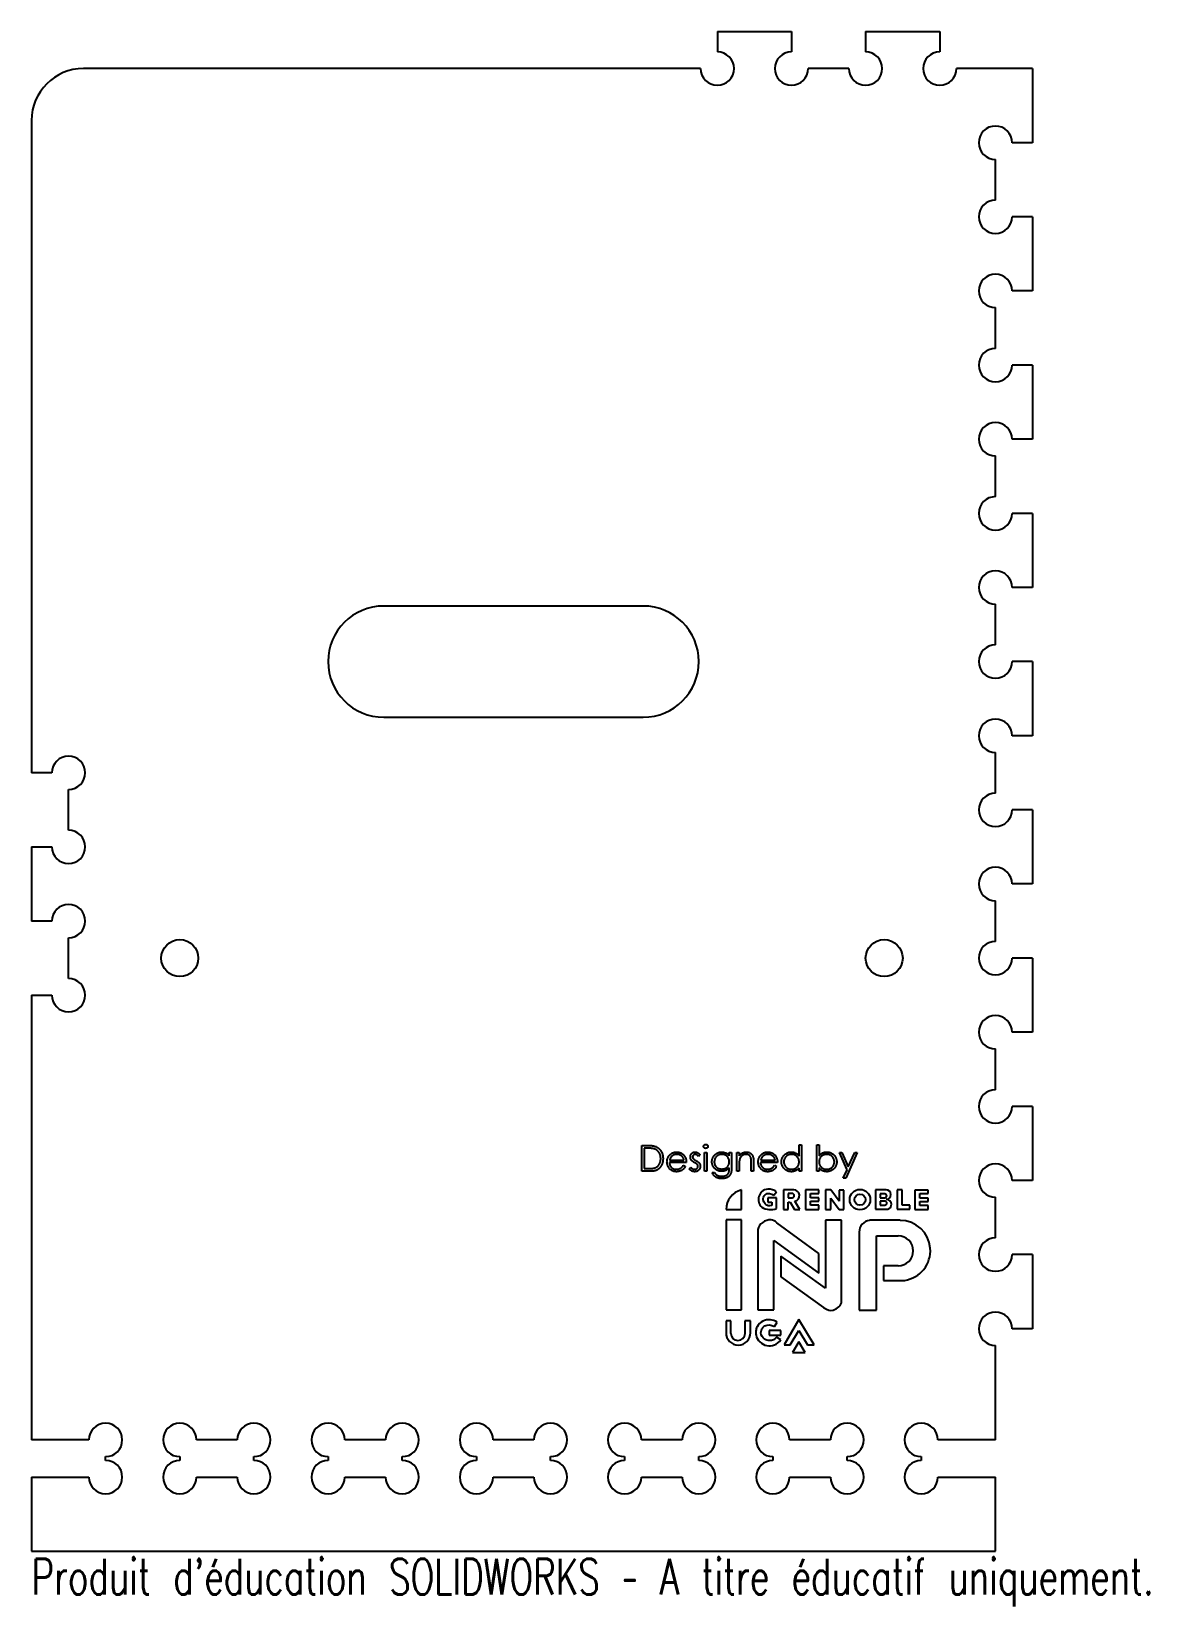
# Model space of a CAD drawing. Header units: millimetres. Extents: x -65 to 86, y -107 to 105.
import ezdxf

# ---------------------------------------------------------------- set-up
doc = ezdxf.new("R2010")
doc.units = ezdxf.units.MM
doc.styles.add('SLDTEXTSTYLE0', font='TXT', dxfattribs={"width": 0.7, "bigfont": 'bigfont'})

msp = doc.modelspace()

# ---------------------------------------------------------------- linework, layer by layer
at = {"color": 7, "linetype": 'Continuous', "lineweight": 25}
for p, q in [((27.5, 105), (27.5, 102.25)), ((27.5, 105), (37.5, 105)), ((37.5, 105), (37.5, 102.25)), ((47.5, 105), (47.5, 102.25)), ((47.5, 105), (57.5, 105)), ((57.5, 105), (57.5, 102.25)), ((25.25, 100), (-58, 100)), ((45.25, 100), (39.75, 100)), ((70, 100), (59.75, 100)), ((70, 100), (70, 90)), ((-65, 93), (-65, 5)), ((70, 90), (67.25, 90)), ((65, 82.25), (65, 87.75)), ((70, 80), (67.25, 80)), ((70, 80), (70, 70)), ((70, 70), (67.25, 70)), ((65, 62.25), (65, 67.75)), ((70, 60), (67.25, 60)), ((70, 60), (70, 50)), ((70, 50), (67.25, 50)), ((65, 42.25), (65, 47.75)), ((70, 40), (67.25, 40)), ((70, 40), (70, 30)), ((70, 30), (67.25, 30)), ((65, 22.25), (65, 27.75)), ((17.5, 27.5), (-17.5, 27.5)), ((70, 20), (67.25, 20)), ((70, 20), (70, 10)), ((-17.5, 12.5), (17.5, 12.5)), ((70, 10), (67.25, 10)), ((65, 2.25), (65, 7.75)), ((-62.25, 5), (-65, 5)), ((-60, -2.75), (-60, 2.75)), ((70, 0), (67.25, 0)), ((70, 0), (70, -10)), ((-65, -5), (-65, -15)), ((-65, -5), (-62.25, -5)), ((70, -10), (67.25, -10)), ((65, -17.75), (65, -12.25)), ((-62.25, -15), (-65, -15)), ((-60, -22.75), (-60, -17.25)), ((70, -20), (67.25, -20)), ((70, -20), (70, -30)), ((-65, -25), (-65, -85)), ((-65, -25), (-62.25, -25)), ((70, -30), (67.25, -30)), ((65, -37.75), (65, -32.25)), ((70, -40), (67.25, -40)), ((70, -40), (70, -50)), ((17.3, -45.26), (18.01, -45.26)), ((17.3, -48.76), (17.3, -45.26)), ((17.86, -45.62), (17.62, -45.62)), ((17.62, -45.62), (17.62, -48.4)), ((25.16, -46.52), (24.94, -46.74)), ((25.79, -46.2), (26.1, -46.2)), ((25.79, -48.76), (25.79, -46.2)), ((26.1, -46.2), (26.1, -48.76)), ((29.11, -46.2), (29.42, -46.2)), ((29.11, -46.65), (29.11, -46.2)), ((29.42, -46.2), (29.42, -48.23)), ((30.14, -46.2), (30.45, -46.2)), ((30.14, -48.76), (30.14, -46.2)), ((30.45, -46.2), (30.45, -46.66)), ((38.53, -46.7), (38.53, -45.17)), ((38.53, -45.17), (38.84, -45.17)), ((38.84, -45.17), (38.84, -48.76)), ((40.91, -45.17), (41.22, -45.17)), ((40.91, -48.76), (40.91, -45.17)), ((41.22, -45.17), (41.22, -46.67)), ((43.96, -46.2), (44.3, -46.2)), ((44.99, -48.54), (43.96, -46.2)), ((44.3, -46.2), (45.16, -48.16)), ((46.38, -46.2), (44.81, -49.7)), ((45.16, -48.16), (46.04, -46.2)), ((46.04, -46.2), (46.38, -46.2)), ((18.39, -48.76), (17.3, -48.76)), ((17.62, -48.4), (18.02, -48.4)), ((23.32, -47.55), (21.03, -47.55)), ((21.06, -47.24), (23, -47.24)), ((22.9, -47.95), (23.18, -48.1)), ((23.72, -48.46), (23.93, -48.22)), ((26.1, -48.76), (25.79, -48.76)), ((29.11, -48.4), (29.11, -48.27)), ((30.45, -48.76), (30.14, -48.76)), ((30.45, -47.84), (30.45, -48.76)), ((32.07, -48.76), (32.07, -47.56)), ((32.38, -48.76), (32.07, -48.76)), ((32.38, -47.46), (32.38, -48.76)), ((35.61, -47.55), (33.32, -47.55)), ((33.36, -47.24), (35.3, -47.24)), ((35.2, -47.95), (35.48, -48.1)), ((38.53, -48.76), (38.53, -48.32)), ((38.84, -48.76), (38.53, -48.76)), ((41.22, -48.76), (40.91, -48.76)), ((41.22, -48.29), (41.22, -48.76)), ((44.47, -49.7), (44.99, -48.54)), ((26.82, -48.94), (27.13, -48.94)), ((44.81, -49.7), (44.47, -49.7)), ((70, -50), (67.25, -50)), ((30.74, -53.9), (30.74, -51.27)), ((35.47, -52.33), (34.32, -52.33)), ((34.32, -52.33), (34.32, -52.91)), ((34.32, -52.91), (34.85, -52.91)), ((34.85, -52.91), (34.85, -53.36)), ((35.11, -51.96), (35.49, -51.54)), ((35.47, -53.77), (35.47, -52.33)), ((37.8, -51.27), (36.44, -51.27)), ((36.44, -51.27), (36.44, -53.9)), ((37.58, -51.74), (37.07, -51.74)), ((37.07, -51.74), (37.07, -52.33)), ((37.07, -52.33), (37.58, -52.33)), ((37.07, -53.9), (37.07, -52.91)), ((37.07, -52.91), (37.33, -52.91)), ((37.33, -52.91), (37.9, -53.9)), ((38.61, -53.9), (37.97, -52.79)), ((41.18, -51.27), (39.39, -51.27)), ((39.39, -51.27), (39.39, -53.9)), ((40.08, -52.33), (40.08, -51.74)), ((40.08, -51.74), (41.18, -51.74)), ((41.18, -52.33), (40.08, -52.33)), ((40.08, -53.32), (40.08, -52.79)), ((40.08, -52.79), (41.18, -52.79)), ((41.18, -51.74), (41.18, -51.27)), ((41.18, -52.79), (41.18, -52.33)), ((42.79, -51.26), (42.11, -51.26)), ((42.11, -51.26), (42.11, -53.9)), ((43.92, -52.77), (42.79, -51.26)), ((42.79, -53.9), (42.79, -52.38)), ((42.79, -52.38), (43.92, -53.89)), ((44.55, -51.29), (43.92, -51.29)), ((43.92, -51.29), (43.92, -52.77)), ((44.55, -53.89), (44.55, -51.29)), ((50.25, -51.24), (48.83, -51.24)), ((48.83, -51.24), (48.83, -53.87)), ((49.46, -51.81), (49.46, -52.33)), ((50.09, -51.81), (49.46, -51.81)), ((49.46, -52.33), (50.09, -52.33)), ((50.09, -52.77), (49.46, -52.77)), ((49.46, -52.77), (49.46, -53.32)), ((52.44, -51.24), (51.75, -51.24)), ((51.75, -51.24), (51.75, -53.87)), ((52.44, -53.33), (52.44, -51.24)), ((55.94, -51.3), (54.14, -51.3)), ((54.14, -51.3), (54.14, -53.93)), ((54.83, -52.36), (54.83, -51.77)), ((54.83, -51.77), (55.94, -51.77)), ((55.94, -52.36), (54.83, -52.36)), ((54.83, -53.35), (54.83, -52.82)), ((54.83, -52.82), (55.94, -52.82)), ((55.94, -51.77), (55.94, -51.3)), ((55.94, -52.82), (55.94, -52.36)), ((65, -57.75), (65, -52.25)), ((28.69, -53.9), (30.74, -53.9)), ((36.44, -53.9), (37.07, -53.9)), ((37.9, -53.9), (38.61, -53.9)), ((39.39, -53.9), (41.18, -53.9)), ((41.18, -53.32), (40.08, -53.32)), ((41.18, -53.9), (41.18, -53.32)), ((42.11, -53.9), (42.79, -53.9)), ((43.92, -53.89), (44.55, -53.89)), ((48.83, -53.87), (50.32, -53.87)), ((49.46, -53.32), (50.09, -53.32)), ((51.75, -53.87), (53.44, -53.87)), ((53.44, -53.33), (52.44, -53.33)), ((53.44, -53.87), (53.44, -53.33)), ((54.14, -53.93), (55.94, -53.93)), ((55.94, -53.35), (54.83, -53.35)), ((55.94, -53.93), (55.94, -53.35)), ((30.74, -55.29), (28.68, -55.29)), ((28.68, -55.29), (28.68, -67.43)), ((30.74, -67.43), (30.74, -55.29)), ((32.97, -56.62), (32.97, -67.46)), ((41.18, -59.83), (35.54, -55.7)), ((44.26, -55.33), (42.11, -55.33)), ((42.11, -55.33), (42.11, -64.53)), ((44.26, -66.3), (44.26, -55.33)), ((46.63, -56.95), (46.63, -67.5)), ((52.16, -55.37), (48.04, -55.37)), ((35.11, -58.07), (41.18, -62.52)), ((35.11, -67.46), (35.11, -58.07)), ((48.96, -67.5), (48.96, -57.48)), ((48.96, -57.48), (51.91, -57.48)), ((36.05, -60.21), (36.05, -63.01)), ((42.11, -64.53), (36.05, -60.21)), ((41.18, -62.52), (41.18, -59.83)), ((51.91, -61.5), (49.92, -61.5)), ((49.92, -61.5), (49.92, -63.47)), ((70, -60), (67.25, -60)), ((70, -60), (70, -70)), ((36.05, -63.01), (41.83, -67.14)), ((49.92, -63.47), (52.77, -63.47)), ((28.68, -67.43), (30.74, -67.43)), ((32.97, -67.46), (35.11, -67.46)), ((46.63, -67.5), (48.96, -67.5)), ((29.32, -68.91), (28.68, -68.91)), ((28.68, -68.91), (28.68, -70.54)), ((29.32, -70.63), (29.32, -68.91)), ((31.97, -68.91), (31.23, -68.91)), ((31.23, -68.91), (31.23, -70.63)), ((31.97, -70.54), (31.97, -68.91)), ((35.2, -69.7), (35.57, -69.11)), ((38.47, -68.73), (36.51, -72.18)), ((40.56, -72.18), (38.47, -68.73)), ((70, -70), (67.25, -70)), ((36.05, -70.22), (34.5, -70.22)), ((34.5, -70.22), (34.5, -70.84)), ((34.5, -70.84), (36.05, -70.84)), ((36.05, -71.51), (35.47, -71.11)), ((36.05, -70.84), (36.05, -70.22)), ((36.51, -72.18), (37.33, -72.18)), ((37.33, -72.18), (38.47, -70.22)), ((38.47, -71.77), (37.65, -73.19)), ((38.47, -70.22), (39.68, -72.18)), ((39.34, -73.19), (38.47, -71.77)), ((39.68, -72.18), (40.56, -72.18)), ((37.65, -73.19), (39.34, -73.19)), ((65, -85), (65, -72.25)), ((-57.25, -85), (-65, -85)), ((-37.25, -85), (-42.75, -85)), ((-17.25, -85), (-22.75, -85)), ((2.75, -85), (-2.75, -85)), ((22.75, -85), (17.25, -85)), ((42.75, -85), (37.25, -85)), ((65, -85), (57.25, -85)), ((-55, -87.75), (-55, -87.25)), ((-45, -87.25), (-45, -87.75)), ((-35, -87.75), (-35, -87.25)), ((-25, -87.25), (-25, -87.75)), ((-15, -87.75), (-15, -87.25)), ((-5, -87.25), (-5, -87.75)), ((5, -87.75), (5, -87.25)), ((15, -87.25), (15, -87.75)), ((25, -87.75), (25, -87.25)), ((35, -87.25), (35, -87.75)), ((45, -87.75), (45, -87.25)), ((55, -87.25), (55, -87.75)), ((-65, -90), (-65, -100)), ((-65, -90), (-57.25, -90)), ((-42.75, -90), (-37.25, -90)), ((-22.75, -90), (-17.25, -90)), ((-2.75, -90), (2.75, -90)), ((17.25, -90), (22.75, -90)), ((37.25, -90), (42.75, -90)), ((57.25, -90), (65, -90)), ((65, -100), (65, -90)), ((-65, -100), (65, -100))]:
    msp.add_line(p, q, dxfattribs=at)
for centre, radius in [((-45, -20), 2.5), ((50, -20), 2.5), ((46.74, -52.58), 1.38), ((46.74, -52.58), 0.741)]:
    msp.add_circle(centre, radius, dxfattribs=at)
for centre, radius, start, end in [((27.5, 100), 2.25, 180, 90), ((37.5, 100), 2.25, 90, 0), ((47.5, 100), 2.25, 180, 90), ((57.5, 100), 2.25, 90, 0), ((-58, 93), 7, 90, 180), ((65, 90), 2.25, 0, 270), ((65, 80), 2.25, 90, 0), ((65, 70), 2.25, 0, 270), ((65, 60), 2.25, 90, 0), ((65, 50), 2.25, 0, 270), ((65, 40), 2.25, 90, 0), ((65, 30), 2.25, 0, 270), ((-17.5, 20), 7.5, 90, 270), ((17.5, 20), 7.5, 270, 90), ((65, 20), 2.25, 90, 0), ((65, 10), 2.25, 0, 270), ((-60, 5), 2.25, 270, 180), ((65, 0), 2.25, 90, 0), ((-60, -5), 2.25, 180, 90), ((65, -10), 2.25, 0, 270), ((-60, -15), 2.25, 270, 180), ((65, -20), 2.25, 90, 0), ((-60, -25), 2.25, 180, 90), ((65, -30), 2.25, 0, 270), ((65, -40), 2.25, 90, 0), ((65, -50), 2.25, 0, 270), ((31.4, -53.9), 2.71, 104.1157, 180), ((37.58, -52.04), 0.294, 270, 90), ((37.8, -52.04), 0.772, 282.9176, 90), ((50.09, -52.07), 0.262, 270, 90), ((50.09, -53.05), 0.274, 270, 90), ((50.25, -51.9), 0.662, 273.0609, 90), ((50.32, -53.22), 0.657, 270, 93.0609), ((48.21, -56.95), 1.58, 96.4631, 180), ((52.16, -59.45), 4.07, 278.618, 90), ((51.91, -59.49), 2.01, 270, 90), ((65, -60), 2.25, 90, 0), ((65, -70), 2.25, 0, 270), ((30.32, -70.54), 1.65, 180, 0), ((30.28, -70.63), 0.955, 180, 0), ((-55, -85), 2.25, 270, 180), ((-45, -85), 2.25, 0, 270), ((-35, -85), 2.25, 270, 180), ((-25, -85), 2.25, 0, 270), ((-15, -85), 2.25, 270, 180), ((-5, -85), 2.25, 0, 270), ((5, -85), 2.25, 270, 180), ((15, -85), 2.25, 0, 270), ((25, -85), 2.25, 270, 180), ((35, -85), 2.25, 0, 270), ((45, -85), 2.25, 270, 180), ((55, -85), 2.25, 0, 270), ((-55, -90), 2.25, 180, 90), ((-45, -90), 2.25, 90, 0), ((-35, -90), 2.25, 180, 90), ((-25, -90), 2.25, 90, 0), ((-15, -90), 2.25, 180, 90), ((-5, -90), 2.25, 90, 0), ((5, -90), 2.25, 180, 90), ((15, -90), 2.25, 90, 0), ((25, -90), 2.25, 180, 90), ((35, -90), 2.25, 90, 0), ((45, -90), 2.25, 180, 90), ((55, -90), 2.25, 90, 0)]:
    msp.add_arc(centre, radius, start, end, dxfattribs=at)
for points, knots in [([(18.94, -45.72), (18.91, -45.71), (18.85, -45.69), (18.75, -45.67), (18.63, -45.66), (18.5, -45.64), (18.36, -45.63), (18.21, -45.63), (18.04, -45.62), (17.93, -45.62), (17.86, -45.62)], [0, 0, 0, 0, 0.084319, 0.179285, 0.286583, 0.405111, 0.535593, 0.67819, 0.832976, 1, 1, 1, 1]), ([(18.01, -45.26), (18.07, -45.26), (18.19, -45.26), (18.36, -45.27), (18.52, -45.28), (18.67, -45.29), (18.8, -45.31), (18.92, -45.33), (19.03, -45.36), (19.09, -45.38), (19.12, -45.39)], [0, 0, 0, 0, 0.164289, 0.317406, 0.458844, 0.589367, 0.707831, 0.81577, 0.91288, 1, 1, 1, 1]), ([(19.86, -47.05), (19.86, -47.01), (19.86, -46.93), (19.85, -46.82), (19.83, -46.7), (19.8, -46.59), (19.77, -46.49), (19.73, -46.39), (19.68, -46.29), (19.62, -46.2), (19.56, -46.12), (19.49, -46.04), (19.41, -45.97), (19.33, -45.9), (19.24, -45.85), (19.15, -45.8), (19.05, -45.75), (18.98, -45.73), (18.94, -45.72)], [0, 0, 0, 0, 0.070151, 0.137813, 0.203226, 0.267174, 0.330024, 0.391794, 0.453084, 0.514334, 0.575, 0.634865, 0.694116, 0.753442, 0.813126, 0.87408, 0.936007, 1, 1, 1, 1]), ([(19.12, -45.39), (19.16, -45.4), (19.24, -45.43), (19.36, -45.49), (19.46, -45.56), (19.57, -45.63), (19.66, -45.71), (19.75, -45.8), (19.83, -45.9), (19.9, -46.01), (19.96, -46.12), (20.02, -46.24), (20.07, -46.36), (20.11, -46.49), (20.14, -46.62), (20.16, -46.76), (20.17, -46.91), (20.18, -47.01), (20.18, -47.06)], [0, 0, 0, 0, 0.061545, 0.121694, 0.181155, 0.239875, 0.298702, 0.357647, 0.417605, 0.478494, 0.540407, 0.602345, 0.665004, 0.728559, 0.793651, 0.860534, 0.929236, 1, 1, 1, 1]), ([(20.71, -47.49), (20.72, -47.45), (20.72, -47.37), (20.73, -47.26), (20.75, -47.14), (20.79, -47.04), (20.83, -46.93), (20.88, -46.83), (20.94, -46.73), (20.99, -46.67), (21.01, -46.64)], [0, 0, 0, 0, 0.128045, 0.253768, 0.377428, 0.500551, 0.623296, 0.746578, 0.872348, 1, 1, 1, 1]), ([(21.01, -46.64), (21.04, -46.6), (21.1, -46.52), (21.21, -46.43), (21.32, -46.34), (21.44, -46.28), (21.58, -46.22), (21.71, -46.18), (21.86, -46.16), (21.96, -46.16), (22.01, -46.16)], [0, 0, 0, 0, 0.128835, 0.253589, 0.374643, 0.49534, 0.616325, 0.739759, 0.866842, 1, 1, 1, 1]), ([(21.37, -46.71), (21.35, -46.73), (21.32, -46.76), (21.27, -46.81), (21.23, -46.87), (21.19, -46.93), (21.15, -47), (21.12, -47.07), (21.09, -47.15), (21.07, -47.21), (21.06, -47.24)], [0, 0, 0, 0, 0.109984, 0.22258, 0.3385, 0.458709, 0.585535, 0.717518, 0.854667, 1, 1, 1, 1]), ([(22.03, -46.47), (21.99, -46.47), (21.93, -46.47), (21.84, -46.49), (21.75, -46.51), (21.67, -46.53), (21.59, -46.57), (21.51, -46.61), (21.44, -46.66), (21.39, -46.69), (21.37, -46.71)], [0, 0, 0, 0, 0.131092, 0.259141, 0.384162, 0.505992, 0.629098, 0.750669, 0.874039, 1, 1, 1, 1]), ([(22.01, -46.16), (22.06, -46.16), (22.16, -46.16), (22.31, -46.19), (22.46, -46.23), (22.59, -46.28), (22.72, -46.35), (22.83, -46.44), (22.94, -46.54), (23.01, -46.62), (23.04, -46.66)], [0, 0, 0, 0, 0.13204, 0.259033, 0.38188, 0.502258, 0.622752, 0.744743, 0.870109, 1, 1, 1, 1]), ([(23, -47.24), (22.99, -47.19), (22.97, -47.11), (22.92, -47), (22.87, -46.9), (22.81, -46.82), (22.74, -46.74), (22.66, -46.68), (22.57, -46.62), (22.47, -46.57), (22.36, -46.52), (22.25, -46.5), (22.14, -46.48), (22.06, -46.47), (22.03, -46.47)], [0, 0, 0, 0, 0.09624, 0.185231, 0.267501, 0.3444, 0.419595, 0.496891, 0.576638, 0.660268, 0.745387, 0.83004, 0.914474, 1, 1, 1, 1]), ([(23.04, -46.66), (23.06, -46.69), (23.11, -46.75), (23.16, -46.85), (23.21, -46.95), (23.25, -47.06), (23.28, -47.18), (23.3, -47.3), (23.31, -47.42), (23.32, -47.51), (23.32, -47.55)], [0, 0, 0, 0, 0.118522, 0.236255, 0.356174, 0.47725, 0.60154, 0.729618, 0.862158, 1, 1, 1, 1]), ([(23.86, -46.83), (23.86, -46.81), (23.86, -46.76), (23.87, -46.69), (23.88, -46.63), (23.9, -46.57), (23.93, -46.51), (23.96, -46.45), (24, -46.4), (24.04, -46.35), (24.09, -46.3), (24.14, -46.27), (24.19, -46.23), (24.25, -46.21), (24.31, -46.18), (24.37, -46.17), (24.43, -46.16), (24.48, -46.16), (24.5, -46.16)], [0, 0, 0, 0, 0.067978, 0.133044, 0.196507, 0.258613, 0.319728, 0.380873, 0.442636, 0.505079, 0.567881, 0.628814, 0.68891, 0.748765, 0.809386, 0.870884, 0.934037, 1, 1, 1, 1]), ([(24.5, -46.47), (24.48, -46.47), (24.44, -46.48), (24.37, -46.5), (24.32, -46.53), (24.27, -46.58), (24.22, -46.63), (24.19, -46.69), (24.17, -46.75), (24.17, -46.79), (24.17, -46.82)], [0, 0, 0, 0, 0.124958, 0.245901, 0.369166, 0.498511, 0.628504, 0.751028, 0.873724, 1, 1, 1, 1]), ([(24.5, -46.16), (24.53, -46.16), (24.58, -46.16), (24.67, -46.18), (24.75, -46.21), (24.83, -46.25), (24.91, -46.3), (25, -46.36), (25.08, -46.44), (25.13, -46.49), (25.16, -46.52)], [0, 0, 0, 0, 0.1057143, 0.2134116, 0.3261267, 0.4444517, 0.5690611, 0.7027122, 0.8463179, 1, 1, 1, 1]), ([(24.94, -46.74), (24.93, -46.72), (24.89, -46.68), (24.83, -46.62), (24.78, -46.58), (24.72, -46.54), (24.67, -46.51), (24.61, -46.49), (24.56, -46.48), (24.52, -46.47), (24.5, -46.47)], [0, 0, 0, 0, 0.158223, 0.305036, 0.441309, 0.565963, 0.683525, 0.793334, 0.898518, 1, 1, 1, 1]), ([(25.65, -45.4), (25.65, -45.38), (25.65, -45.34), (25.67, -45.29), (25.7, -45.25), (25.74, -45.2), (25.78, -45.17), (25.83, -45.14), (25.88, -45.13), (25.92, -45.13), (25.94, -45.13)], [0, 0, 0, 0, 0.12329, 0.242149, 0.363437, 0.489745, 0.618115, 0.744894, 0.868932, 1, 1, 1, 1]), ([(25.94, -45.67), (25.92, -45.66), (25.88, -45.66), (25.83, -45.65), (25.78, -45.62), (25.74, -45.59), (25.7, -45.55), (25.67, -45.5), (25.65, -45.45), (25.65, -45.41), (25.65, -45.4)], [0, 0, 0, 0, 0.131867, 0.256661, 0.384213, 0.513365, 0.640443, 0.761085, 0.879146, 1, 1, 1, 1]), ([(25.94, -45.13), (25.96, -45.13), (26, -45.13), (26.05, -45.14), (26.1, -45.17), (26.15, -45.2), (26.19, -45.25), (26.21, -45.29), (26.23, -45.34), (26.23, -45.38), (26.23, -45.4)], [0, 0, 0, 0, 0.131899, 0.258284, 0.384341, 0.51198, 0.638632, 0.75923, 0.877412, 1, 1, 1, 1]), ([(26.23, -45.4), (26.23, -45.41), (26.23, -45.45), (26.21, -45.5), (26.19, -45.55), (26.15, -45.59), (26.1, -45.62), (26.05, -45.65), (26, -45.66), (25.96, -45.66), (25.94, -45.67)], [0, 0, 0, 0, 0.1201621, 0.2375463, 0.3574971, 0.4849171, 0.6133293, 0.7401504, 0.8673013, 1, 1, 1, 1]), ([(26.77, -47.47), (26.77, -47.45), (26.77, -47.39), (26.78, -47.3), (26.8, -47.22), (26.82, -47.13), (26.84, -47.05), (26.87, -46.97), (26.91, -46.89), (26.95, -46.82), (26.99, -46.74), (27.04, -46.67), (27.1, -46.61), (27.16, -46.54), (27.22, -46.49), (27.29, -46.43), (27.36, -46.38), (27.44, -46.34), (27.51, -46.29), (27.59, -46.26), (27.67, -46.23), (27.76, -46.2), (27.84, -46.18), (27.92, -46.17), (28.01, -46.16), (28.06, -46.16), (28.09, -46.16)], [0, 0, 0, 0, 0.042034, 0.083905, 0.125069, 0.166158, 0.20721, 0.248491, 0.289878, 0.33217, 0.374476, 0.416225, 0.45761, 0.499073, 0.540553, 0.582249, 0.62455, 0.667433, 0.710323, 0.752467, 0.794065, 0.835216, 0.876228, 0.917446, 0.958643, 1, 1, 1, 1]), ([(28.12, -46.47), (28.07, -46.47), (27.98, -46.48), (27.85, -46.5), (27.72, -46.55), (27.6, -46.6), (27.48, -46.68), (27.38, -46.76), (27.29, -46.86), (27.22, -46.97), (27.16, -47.09), (27.12, -47.22), (27.09, -47.35), (27.09, -47.44), (27.09, -47.49)], [0, 0, 0, 0, 0.0855189, 0.1693093, 0.2522179, 0.3367565, 0.4205955, 0.5027411, 0.5848036, 0.6682685, 0.7518231, 0.8336286, 0.9162198, 1, 1, 1, 1]), ([(28.09, -46.16), (28.14, -46.16), (28.23, -46.16), (28.37, -46.18), (28.5, -46.22), (28.63, -46.27), (28.75, -46.33), (28.88, -46.42), (28.99, -46.53), (29.07, -46.61), (29.11, -46.65)], [0, 0, 0, 0, 0.120911, 0.238762, 0.354755, 0.470359, 0.589144, 0.716329, 0.852445, 1, 1, 1, 1]), ([(29.11, -47.47), (29.1, -47.42), (29.1, -47.33), (29.08, -47.2), (29.04, -47.07), (28.98, -46.96), (28.91, -46.85), (28.83, -46.75), (28.73, -46.67), (28.62, -46.6), (28.5, -46.54), (28.38, -46.5), (28.25, -46.48), (28.16, -46.47), (28.12, -46.47)], [0, 0, 0, 0, 0.089243, 0.174349, 0.257613, 0.339527, 0.420997, 0.501579, 0.582542, 0.666133, 0.750049, 0.832743, 0.915647, 1, 1, 1, 1]), ([(30.45, -46.66), (30.49, -46.62), (30.55, -46.54), (30.66, -46.44), (30.77, -46.35), (30.89, -46.28), (31.02, -46.22), (31.15, -46.19), (31.29, -46.16), (31.38, -46.16), (31.43, -46.16)], [0, 0, 0, 0, 0.140976, 0.273569, 0.398988, 0.51993, 0.63811, 0.756589, 0.87686, 1, 1, 1, 1]), ([(31.37, -46.47), (31.35, -46.47), (31.3, -46.47), (31.22, -46.48), (31.15, -46.5), (31.08, -46.52), (31.01, -46.55), (30.94, -46.58), (30.88, -46.62), (30.82, -46.67), (30.76, -46.72), (30.71, -46.77), (30.66, -46.83), (30.62, -46.88), (30.58, -46.95), (30.55, -47.01), (30.52, -47.08), (30.51, -47.13), (30.5, -47.15)], [0, 0, 0, 0, 0.063986, 0.126627, 0.188984, 0.25023, 0.312351, 0.374574, 0.438148, 0.50292, 0.567974, 0.630771, 0.692935, 0.754398, 0.815218, 0.876117, 0.938015, 1, 1, 1, 1]), ([(32.03, -46.98), (32.02, -46.94), (32, -46.86), (31.95, -46.76), (31.88, -46.67), (31.81, -46.6), (31.72, -46.54), (31.61, -46.5), (31.5, -46.48), (31.41, -46.47), (31.37, -46.47)], [0, 0, 0, 0, 0.13552, 0.260833, 0.378476, 0.493178, 0.609281, 0.729981, 0.859261, 1, 1, 1, 1]), ([(31.43, -46.16), (31.47, -46.16), (31.57, -46.16), (31.7, -46.19), (31.83, -46.24), (31.94, -46.3), (32.05, -46.38), (32.14, -46.47), (32.22, -46.58), (32.27, -46.67), (32.3, -46.76), (32.32, -46.83), (32.34, -46.92), (32.36, -47.01), (32.37, -47.11), (32.38, -47.22), (32.38, -47.33), (32.38, -47.41), (32.38, -47.46)], [0, 0, 0, 0, 0.07724, 0.151178, 0.223488, 0.295543, 0.366976, 0.437131, 0.507044, 0.57856, 0.616614, 0.658756, 0.704491, 0.754803, 0.809332, 0.868274, 0.932073, 1, 1, 1, 1]), ([(33.01, -47.49), (33.01, -47.45), (33.01, -47.37), (33.03, -47.26), (33.05, -47.14), (33.08, -47.04), (33.12, -46.93), (33.17, -46.83), (33.23, -46.73), (33.28, -46.67), (33.3, -46.64)], [0, 0, 0, 0, 0.128045, 0.253768, 0.377428, 0.500551, 0.623296, 0.746578, 0.872348, 1, 1, 1, 1]), ([(33.3, -46.64), (33.34, -46.6), (33.4, -46.52), (33.5, -46.43), (33.62, -46.34), (33.74, -46.28), (33.87, -46.22), (34.01, -46.18), (34.15, -46.16), (34.25, -46.16), (34.3, -46.16)], [0, 0, 0, 0, 0.128835, 0.253589, 0.374643, 0.49534, 0.616325, 0.739759, 0.866842, 1, 1, 1, 1]), ([(33.66, -46.71), (33.64, -46.73), (33.61, -46.76), (33.57, -46.81), (33.52, -46.87), (33.48, -46.93), (33.45, -47), (33.41, -47.07), (33.38, -47.15), (33.37, -47.21), (33.36, -47.24)], [0, 0, 0, 0, 0.109984, 0.22258, 0.3385, 0.458709, 0.585535, 0.717518, 0.854667, 1, 1, 1, 1]), ([(34.32, -46.47), (34.29, -46.47), (34.23, -46.47), (34.14, -46.49), (34.05, -46.51), (33.96, -46.53), (33.88, -46.57), (33.8, -46.61), (33.73, -46.66), (33.68, -46.69), (33.66, -46.71)], [0, 0, 0, 0, 0.131092, 0.2591413, 0.3841618, 0.505992, 0.6290981, 0.7506691, 0.8740389, 1, 1, 1, 1]), ([(34.3, -46.16), (34.36, -46.16), (34.46, -46.16), (34.61, -46.19), (34.75, -46.23), (34.89, -46.28), (35.01, -46.35), (35.13, -46.44), (35.24, -46.54), (35.3, -46.62), (35.33, -46.66)], [0, 0, 0, 0, 0.13204, 0.259033, 0.38188, 0.502258, 0.622752, 0.744743, 0.870109, 1, 1, 1, 1]), ([(35.3, -47.24), (35.29, -47.19), (35.26, -47.11), (35.22, -47), (35.17, -46.9), (35.1, -46.82), (35.03, -46.74), (34.95, -46.68), (34.86, -46.62), (34.76, -46.57), (34.66, -46.52), (34.55, -46.5), (34.43, -46.48), (34.36, -46.47), (34.32, -46.47)], [0, 0, 0, 0, 0.09624, 0.185231, 0.267501, 0.3444, 0.419595, 0.496891, 0.576638, 0.660268, 0.745387, 0.83004, 0.914474, 1, 1, 1, 1]), ([(35.33, -46.66), (35.36, -46.69), (35.4, -46.75), (35.46, -46.85), (35.5, -46.95), (35.54, -47.06), (35.57, -47.18), (35.6, -47.3), (35.61, -47.42), (35.61, -47.51), (35.61, -47.55)], [0, 0, 0, 0, 0.118522, 0.236255, 0.356174, 0.47725, 0.60154, 0.729618, 0.862158, 1, 1, 1, 1]), ([(36.15, -47.48), (36.15, -47.43), (36.15, -47.34), (36.17, -47.21), (36.2, -47.09), (36.25, -46.97), (36.3, -46.86), (36.37, -46.75), (36.45, -46.64), (36.54, -46.54), (36.64, -46.45), (36.75, -46.38), (36.86, -46.31), (36.98, -46.25), (37.1, -46.21), (37.23, -46.18), (37.36, -46.16), (37.45, -46.16), (37.49, -46.16)], [0, 0, 0, 0, 0.063775, 0.126079, 0.186904, 0.247574, 0.308003, 0.369132, 0.432033, 0.496791, 0.561611, 0.624914, 0.686726, 0.748079, 0.809582, 0.871631, 0.934886, 1, 1, 1, 1]), ([(37.5, -46.47), (37.45, -46.47), (37.36, -46.48), (37.23, -46.5), (37.1, -46.54), (36.98, -46.6), (36.87, -46.67), (36.77, -46.76), (36.68, -46.86), (36.6, -46.97), (36.54, -47.09), (36.5, -47.22), (36.47, -47.35), (36.47, -47.44), (36.46, -47.48)], [0, 0, 0, 0, 0.085921, 0.169593, 0.252476, 0.336244, 0.419505, 0.502036, 0.584775, 0.669846, 0.754185, 0.836658, 0.91801, 1, 1, 1, 1]), ([(37.49, -46.16), (37.55, -46.16), (37.65, -46.16), (37.8, -46.19), (37.94, -46.23), (38.08, -46.29), (38.2, -46.37), (38.32, -46.46), (38.43, -46.57), (38.5, -46.66), (38.53, -46.7)], [0, 0, 0, 0, 0.128884, 0.252985, 0.37421, 0.494102, 0.614753, 0.738511, 0.866243, 1, 1, 1, 1]), ([(38.53, -47.49), (38.53, -47.45), (38.53, -47.38), (38.51, -47.28), (38.49, -47.18), (38.46, -47.09), (38.41, -47), (38.36, -46.92), (38.3, -46.84), (38.23, -46.76), (38.16, -46.7), (38.08, -46.63), (37.99, -46.59), (37.9, -46.54), (37.81, -46.51), (37.71, -46.49), (37.6, -46.47), (37.53, -46.47), (37.5, -46.47)], [0, 0, 0, 0, 0.065634, 0.129188, 0.191219, 0.251913, 0.312507, 0.373494, 0.435152, 0.498741, 0.562095, 0.624187, 0.685476, 0.746097, 0.807612, 0.869967, 0.933951, 1, 1, 1, 1]), ([(41.22, -46.67), (41.26, -46.63), (41.33, -46.55), (41.44, -46.44), (41.56, -46.36), (41.69, -46.28), (41.83, -46.23), (41.97, -46.19), (42.11, -46.16), (42.21, -46.16), (42.26, -46.16)], [0, 0, 0, 0, 0.134636, 0.262681, 0.38719, 0.50839, 0.628966, 0.749723, 0.873248, 1, 1, 1, 1]), ([(42.26, -46.47), (42.21, -46.47), (42.12, -46.48), (41.99, -46.5), (41.86, -46.55), (41.73, -46.6), (41.62, -46.68), (41.51, -46.76), (41.42, -46.86), (41.35, -46.97), (41.29, -47.08), (41.25, -47.21), (41.23, -47.34), (41.22, -47.43), (41.22, -47.48)], [0, 0, 0, 0, 0.084735, 0.1681818, 0.2524185, 0.3386178, 0.4240141, 0.506402, 0.5875452, 0.6688007, 0.7500995, 0.8310223, 0.9139596, 1, 1, 1, 1]), ([(42.26, -46.16), (42.31, -46.16), (42.4, -46.16), (42.53, -46.18), (42.66, -46.21), (42.78, -46.25), (42.89, -46.31), (43, -46.38), (43.11, -46.45), (43.21, -46.55), (43.3, -46.64), (43.38, -46.75), (43.45, -46.86), (43.5, -46.97), (43.55, -47.1), (43.58, -47.22), (43.6, -47.35), (43.6, -47.44), (43.6, -47.49)], [0, 0, 0, 0, 0.064649, 0.127821, 0.189419, 0.250372, 0.311137, 0.372825, 0.435463, 0.500128, 0.564773, 0.627344, 0.688919, 0.749829, 0.810578, 0.872176, 0.935017, 1, 1, 1, 1]), ([(43.29, -47.49), (43.28, -47.44), (43.28, -47.36), (43.25, -47.23), (43.21, -47.1), (43.15, -46.98), (43.07, -46.87), (42.98, -46.77), (42.88, -46.68), (42.77, -46.6), (42.65, -46.55), (42.52, -46.5), (42.39, -46.48), (42.3, -46.47), (42.26, -46.47)], [0, 0, 0, 0, 0.0820663, 0.1638049, 0.2466175, 0.331983, 0.4174662, 0.5009071, 0.5841031, 0.6682542, 0.7520561, 0.8345696, 0.9166522, 1, 1, 1, 1]), ([(18.02, -48.4), (18.08, -48.4), (18.19, -48.4), (18.35, -48.4), (18.49, -48.39), (18.63, -48.38), (18.75, -48.37), (18.85, -48.35), (18.94, -48.34), (19, -48.32), (19.02, -48.31)], [0, 0, 0, 0, 0.171901, 0.330628, 0.475549, 0.606746, 0.725024, 0.829742, 0.921323, 1, 1, 1, 1]), ([(20.18, -47.06), (20.18, -47.1), (20.17, -47.18), (20.16, -47.31), (20.15, -47.43), (20.12, -47.55), (20.09, -47.66), (20.05, -47.77), (20.01, -47.88), (19.96, -47.98), (19.9, -48.08), (19.84, -48.17), (19.77, -48.25), (19.7, -48.33), (19.63, -48.4), (19.55, -48.46), (19.47, -48.52), (19.38, -48.57), (19.29, -48.62), (19.18, -48.66), (19.07, -48.69), (18.95, -48.72), (18.82, -48.74), (18.69, -48.75), (18.54, -48.76), (18.44, -48.76), (18.39, -48.76)], [0, 0, 0, 0, 0.046081, 0.090807, 0.134295, 0.177024, 0.218823, 0.260244, 0.30108, 0.341614, 0.381583, 0.42012, 0.458075, 0.494738, 0.531195, 0.566934, 0.602713, 0.638327, 0.674853, 0.713467, 0.754442, 0.797815, 0.843989, 0.893072, 0.944963, 1, 1, 1, 1]), ([(19.02, -48.31), (19.05, -48.3), (19.12, -48.28), (19.21, -48.24), (19.29, -48.19), (19.37, -48.14), (19.45, -48.08), (19.52, -48.01), (19.58, -47.94), (19.64, -47.86), (19.69, -47.77), (19.74, -47.68), (19.78, -47.59), (19.81, -47.49), (19.83, -47.39), (19.85, -47.28), (19.86, -47.17), (19.86, -47.09), (19.86, -47.05)], [0, 0, 0, 0, 0.062415, 0.123338, 0.183125, 0.241783, 0.300579, 0.35968, 0.418882, 0.479531, 0.540851, 0.602303, 0.664463, 0.727806, 0.792895, 0.859672, 0.928464, 1, 1, 1, 1]), ([(22, -48.81), (21.95, -48.81), (21.86, -48.8), (21.72, -48.78), (21.59, -48.75), (21.46, -48.71), (21.35, -48.65), (21.24, -48.58), (21.14, -48.5), (21.05, -48.4), (20.97, -48.3), (20.91, -48.2), (20.85, -48.09), (20.8, -47.97), (20.76, -47.86), (20.73, -47.74), (20.72, -47.61), (20.72, -47.53), (20.71, -47.49)], [0, 0, 0, 0, 0.071579, 0.139629, 0.204797, 0.268135, 0.329814, 0.391301, 0.453434, 0.516552, 0.579631, 0.641119, 0.701294, 0.76081, 0.819932, 0.87892, 0.938983, 1, 1, 1, 1]), ([(21.03, -47.55), (21.03, -47.58), (21.03, -47.65), (21.05, -47.75), (21.07, -47.84), (21.1, -47.93), (21.14, -48.01), (21.19, -48.09), (21.24, -48.16), (21.3, -48.23), (21.37, -48.29), (21.44, -48.34), (21.52, -48.39), (21.6, -48.43), (21.69, -48.46), (21.77, -48.48), (21.87, -48.49), (21.93, -48.49), (21.96, -48.49)], [0, 0, 0, 0, 0.068385, 0.134476, 0.198391, 0.260753, 0.321829, 0.383037, 0.444653, 0.507398, 0.569825, 0.630778, 0.690929, 0.750945, 0.811049, 0.872331, 0.935004, 1, 1, 1, 1]), ([(21.96, -48.49), (21.99, -48.49), (22.06, -48.49), (22.15, -48.48), (22.24, -48.46), (22.33, -48.43), (22.41, -48.4), (22.49, -48.36), (22.57, -48.32), (22.63, -48.27), (22.7, -48.21), (22.77, -48.14), (22.84, -48.05), (22.88, -47.99), (22.9, -47.95)], [0, 0, 0, 0, 0.082592, 0.163879, 0.245659, 0.327726, 0.40861, 0.485749, 0.559169, 0.630268, 0.705306, 0.792065, 0.889796, 1, 1, 1, 1]), ([(23.18, -48.1), (23.16, -48.14), (23.12, -48.22), (23.04, -48.32), (22.96, -48.42), (22.88, -48.5), (22.79, -48.57), (22.7, -48.63), (22.6, -48.69), (22.49, -48.73), (22.38, -48.76), (22.26, -48.79), (22.13, -48.8), (22.05, -48.81), (22, -48.81)], [0, 0, 0, 0, 0.09337, 0.181661, 0.265874, 0.346355, 0.4246, 0.501903, 0.579992, 0.658443, 0.738672, 0.821894, 0.908801, 1, 1, 1, 1]), ([(24.45, -48.81), (24.42, -48.81), (24.35, -48.8), (24.24, -48.78), (24.14, -48.76), (24.04, -48.72), (23.95, -48.67), (23.86, -48.61), (23.79, -48.54), (23.74, -48.49), (23.72, -48.46)], [0, 0, 0, 0, 0.126743, 0.251724, 0.377219, 0.504694, 0.631458, 0.755401, 0.877701, 1, 1, 1, 1]), ([(23.97, -47.22), (23.95, -47.19), (23.92, -47.14), (23.88, -47.04), (23.86, -46.94), (23.86, -46.87), (23.86, -46.83)], [0, 0, 0, 0, 0.246252, 0.492591, 0.74057, 1, 1, 1, 1]), ([(23.93, -48.22), (23.95, -48.24), (23.99, -48.29), (24.05, -48.34), (24.11, -48.39), (24.17, -48.43), (24.24, -48.46), (24.3, -48.48), (24.37, -48.49), (24.41, -48.49), (24.44, -48.49)], [0, 0, 0, 0, 0.147476, 0.285904, 0.417172, 0.540501, 0.659238, 0.775006, 0.887229, 1, 1, 1, 1]), ([(24.41, -47.57), (24.39, -47.56), (24.34, -47.53), (24.27, -47.49), (24.2, -47.44), (24.14, -47.4), (24.09, -47.36), (24.05, -47.31), (24.01, -47.27), (23.98, -47.24), (23.97, -47.22)], [0, 0, 0, 0, 0.157762, 0.30595, 0.443775, 0.572824, 0.692154, 0.802296, 0.905564, 1, 1, 1, 1]), ([(24.17, -46.82), (24.17, -46.84), (24.17, -46.88), (24.19, -46.94), (24.22, -47), (24.24, -47.03), (24.26, -47.05)], [0, 0, 0, 0, 0.24004, 0.479403, 0.731757, 1, 1, 1, 1]), ([(24.26, -47.05), (24.26, -47.06), (24.28, -47.08), (24.31, -47.11), (24.35, -47.14), (24.39, -47.17), (24.44, -47.21), (24.5, -47.24), (24.56, -47.28), (24.6, -47.3), (24.62, -47.31)], [0, 0, 0, 0, 0.0834251, 0.1775598, 0.2839824, 0.4022167, 0.5335685, 0.676121, 0.8316494, 1, 1, 1, 1]), ([(24.8, -47.84), (24.79, -47.83), (24.78, -47.81), (24.74, -47.78), (24.71, -47.75), (24.66, -47.72), (24.61, -47.68), (24.55, -47.65), (24.48, -47.61), (24.44, -47.59), (24.41, -47.57)], [0, 0, 0, 0, 0.076875, 0.167462, 0.27227, 0.389551, 0.520801, 0.666263, 0.825545, 1, 1, 1, 1]), ([(24.44, -48.49), (24.47, -48.49), (24.53, -48.49), (24.61, -48.46), (24.69, -48.43), (24.76, -48.37), (24.82, -48.31), (24.86, -48.24), (24.88, -48.16), (24.89, -48.11), (24.89, -48.08)], [0, 0, 0, 0, 0.134042, 0.261896, 0.387836, 0.517686, 0.644509, 0.764718, 0.880291, 1, 1, 1, 1]), ([(25.2, -48.07), (25.2, -48.09), (25.2, -48.14), (25.19, -48.22), (25.17, -48.29), (25.15, -48.35), (25.12, -48.42), (25.08, -48.48), (25.04, -48.54), (24.99, -48.59), (24.93, -48.64), (24.87, -48.69), (24.81, -48.72), (24.75, -48.75), (24.68, -48.78), (24.61, -48.79), (24.53, -48.8), (24.48, -48.81), (24.45, -48.81)], [0, 0, 0, 0, 0.064548, 0.127199, 0.188597, 0.24864, 0.309525, 0.370037, 0.431889, 0.495704, 0.559519, 0.621372, 0.682397, 0.743568, 0.805498, 0.86864, 0.933066, 1, 1, 1, 1]), ([(24.62, -47.31), (24.65, -47.33), (24.7, -47.36), (24.78, -47.4), (24.84, -47.45), (24.91, -47.49), (24.96, -47.54), (25.01, -47.58), (25.05, -47.63), (25.07, -47.66), (25.08, -47.67)], [0, 0, 0, 0, 0.158989, 0.307115, 0.446213, 0.574876, 0.694152, 0.804581, 0.906593, 1, 1, 1, 1]), ([(24.89, -48.08), (24.89, -48.06), (24.88, -48.01), (24.87, -47.95), (24.84, -47.89), (24.82, -47.85), (24.8, -47.84)], [0, 0, 0, 0, 0.253475, 0.500453, 0.745578, 1, 1, 1, 1]), ([(25.08, -47.67), (25.1, -47.7), (25.14, -47.76), (25.18, -47.86), (25.2, -47.96), (25.2, -48.03), (25.2, -48.07)], [0, 0, 0, 0, 0.248839, 0.495235, 0.743336, 1, 1, 1, 1]), ([(28.08, -48.76), (28.05, -48.76), (28, -48.76), (27.91, -48.75), (27.82, -48.74), (27.74, -48.72), (27.66, -48.69), (27.58, -48.66), (27.5, -48.63), (27.42, -48.59), (27.35, -48.54), (27.28, -48.49), (27.21, -48.44), (27.15, -48.38), (27.09, -48.32), (27.03, -48.26), (26.99, -48.19), (26.94, -48.12), (26.9, -48.05), (26.87, -47.97), (26.84, -47.89), (26.81, -47.81), (26.8, -47.73), (26.78, -47.65), (26.77, -47.56), (26.77, -47.5), (26.77, -47.47)], [0, 0, 0, 0, 0.042865, 0.085222, 0.127202, 0.169025, 0.210882, 0.252963, 0.295628, 0.338553, 0.381463, 0.423582, 0.465066, 0.506312, 0.54704, 0.587676, 0.628675, 0.669946, 0.711036, 0.751996, 0.792673, 0.833446, 0.874191, 0.915494, 0.957478, 1, 1, 1, 1]), ([(27.09, -47.49), (27.09, -47.52), (27.09, -47.59), (27.1, -47.69), (27.12, -47.78), (27.16, -47.87), (27.2, -47.95), (27.24, -48.03), (27.3, -48.11), (27.37, -48.18), (27.44, -48.24), (27.52, -48.3), (27.6, -48.34), (27.69, -48.38), (27.79, -48.41), (27.89, -48.43), (27.99, -48.44), (28.06, -48.45), (28.1, -48.45)], [0, 0, 0, 0, 0.064983, 0.127803, 0.189056, 0.248395, 0.307691, 0.366977, 0.42734, 0.488795, 0.550674, 0.612045, 0.673369, 0.73493, 0.79781, 0.862892, 0.930095, 1, 1, 1, 1]), ([(29.11, -48.27), (29.07, -48.31), (29.01, -48.38), (28.9, -48.48), (28.78, -48.57), (28.65, -48.64), (28.52, -48.69), (28.38, -48.73), (28.23, -48.76), (28.13, -48.76), (28.08, -48.76)], [0, 0, 0, 0, 0.126561, 0.250895, 0.374719, 0.499826, 0.624964, 0.749039, 0.87318, 1, 1, 1, 1]), ([(28.09, -49.43), (28.15, -49.43), (28.25, -49.43), (28.41, -49.41), (28.54, -49.37), (28.67, -49.32), (28.78, -49.25), (28.87, -49.18), (28.95, -49.1), (29, -49.03), (29.03, -48.96), (29.05, -48.9), (29.07, -48.84), (29.08, -48.76), (29.09, -48.68), (29.1, -48.6), (29.11, -48.5), (29.11, -48.44), (29.11, -48.4)], [0, 0, 0, 0, 0.098171, 0.189264, 0.274463, 0.355023, 0.43092, 0.501086, 0.566608, 0.629721, 0.662711, 0.698766, 0.738611, 0.782581, 0.830409, 0.882578, 0.939229, 1, 1, 1, 1]), ([(28.1, -48.45), (28.14, -48.45), (28.21, -48.44), (28.31, -48.43), (28.41, -48.41), (28.51, -48.38), (28.6, -48.34), (28.68, -48.3), (28.76, -48.24), (28.83, -48.18), (28.9, -48.11), (28.95, -48.03), (29, -47.95), (29.04, -47.87), (29.07, -47.77), (29.09, -47.68), (29.1, -47.57), (29.11, -47.5), (29.11, -47.47)], [0, 0, 0, 0, 0.0701215, 0.1371218, 0.2014871, 0.2637651, 0.3245601, 0.3847389, 0.4449046, 0.5052319, 0.565494, 0.6250997, 0.6843497, 0.7438828, 0.8046082, 0.8672389, 0.9320943, 1, 1, 1, 1]), ([(29.42, -48.23), (29.42, -48.28), (29.42, -48.36), (29.42, -48.48), (29.41, -48.59), (29.4, -48.69), (29.38, -48.79), (29.37, -48.87), (29.35, -48.95), (29.33, -49), (29.33, -49.02)], [0, 0, 0, 0, 0.1634453, 0.3154887, 0.4562908, 0.5858641, 0.7054287, 0.8133707, 0.9117182, 1, 1, 1, 1]), ([(30.5, -47.15), (30.5, -47.17), (30.49, -47.2), (30.48, -47.27), (30.47, -47.34), (30.46, -47.42), (30.46, -47.51), (30.45, -47.61), (30.45, -47.72), (30.45, -47.8), (30.45, -47.84)], [0, 0, 0, 0, 0.076995, 0.167615, 0.271052, 0.38946, 0.520843, 0.666399, 0.826094, 1, 1, 1, 1]), ([(32.07, -47.56), (32.07, -47.52), (32.07, -47.46), (32.07, -47.36), (32.06, -47.27), (32.06, -47.2), (32.05, -47.13), (32.05, -47.07), (32.04, -47.02), (32.03, -46.99), (32.03, -46.98)], [0, 0, 0, 0, 0.17885, 0.34211, 0.489826, 0.623254, 0.74008, 0.841483, 0.928908, 1, 1, 1, 1]), ([(34.3, -48.81), (34.25, -48.81), (34.15, -48.8), (34.01, -48.78), (33.88, -48.75), (33.76, -48.71), (33.64, -48.65), (33.54, -48.58), (33.44, -48.5), (33.35, -48.4), (33.27, -48.3), (33.2, -48.2), (33.14, -48.09), (33.09, -47.97), (33.06, -47.86), (33.03, -47.74), (33.01, -47.61), (33.01, -47.53), (33.01, -47.49)], [0, 0, 0, 0, 0.071579, 0.139629, 0.204797, 0.268135, 0.329814, 0.391301, 0.453434, 0.516552, 0.579631, 0.641119, 0.701294, 0.76081, 0.819932, 0.87892, 0.938983, 1, 1, 1, 1]), ([(33.32, -47.55), (33.33, -47.58), (33.33, -47.65), (33.34, -47.75), (33.36, -47.84), (33.4, -47.93), (33.43, -48.01), (33.48, -48.09), (33.54, -48.16), (33.6, -48.23), (33.67, -48.29), (33.74, -48.34), (33.82, -48.39), (33.9, -48.43), (33.98, -48.46), (34.07, -48.48), (34.16, -48.49), (34.23, -48.49), (34.26, -48.49)], [0, 0, 0, 0, 0.068385, 0.134476, 0.198391, 0.260753, 0.321829, 0.383037, 0.444653, 0.507398, 0.569825, 0.630778, 0.690929, 0.750945, 0.811049, 0.872331, 0.935004, 1, 1, 1, 1]), ([(34.26, -48.49), (34.29, -48.49), (34.35, -48.49), (34.44, -48.48), (34.53, -48.46), (34.62, -48.43), (34.71, -48.4), (34.79, -48.36), (34.86, -48.32), (34.93, -48.27), (35, -48.21), (35.06, -48.14), (35.13, -48.05), (35.18, -47.99), (35.2, -47.95)], [0, 0, 0, 0, 0.082592, 0.163879, 0.245659, 0.327726, 0.40861, 0.485749, 0.559169, 0.630268, 0.705306, 0.792065, 0.889796, 1, 1, 1, 1]), ([(35.48, -48.1), (35.46, -48.14), (35.41, -48.22), (35.34, -48.32), (35.26, -48.42), (35.17, -48.5), (35.09, -48.57), (34.99, -48.63), (34.89, -48.69), (34.78, -48.73), (34.67, -48.76), (34.55, -48.79), (34.43, -48.8), (34.34, -48.81), (34.3, -48.81)], [0, 0, 0, 0, 0.09337, 0.181661, 0.265874, 0.346355, 0.4246, 0.501903, 0.579992, 0.658443, 0.738672, 0.821894, 0.908801, 1, 1, 1, 1]), ([(37.48, -48.81), (37.44, -48.81), (37.35, -48.8), (37.22, -48.78), (37.09, -48.75), (36.97, -48.71), (36.86, -48.66), (36.74, -48.59), (36.64, -48.51), (36.54, -48.42), (36.45, -48.32), (36.37, -48.22), (36.3, -48.11), (36.25, -47.99), (36.2, -47.87), (36.17, -47.74), (36.15, -47.61), (36.15, -47.52), (36.15, -47.48)], [0, 0, 0, 0, 0.06462, 0.127433, 0.189004, 0.24993, 0.310668, 0.372329, 0.434939, 0.499576, 0.564191, 0.626735, 0.688109, 0.749294, 0.810331, 0.871901, 0.935046, 1, 1, 1, 1]), ([(36.46, -47.48), (36.47, -47.52), (36.47, -47.61), (36.5, -47.74), (36.54, -47.86), (36.6, -47.99), (36.68, -48.1), (36.77, -48.2), (36.87, -48.29), (36.98, -48.36), (37.1, -48.42), (37.23, -48.46), (37.36, -48.49), (37.45, -48.49), (37.5, -48.49)], [0, 0, 0, 0, 0.081589, 0.162859, 0.245484, 0.330807, 0.416493, 0.499893, 0.583048, 0.667158, 0.751312, 0.833785, 0.916256, 1, 1, 1, 1]), ([(38.53, -48.32), (38.49, -48.36), (38.42, -48.44), (38.31, -48.54), (38.19, -48.62), (38.06, -48.69), (37.92, -48.74), (37.78, -48.78), (37.64, -48.8), (37.54, -48.81), (37.48, -48.81)], [0, 0, 0, 0, 0.134298, 0.262085, 0.38627, 0.507165, 0.6273, 0.748145, 0.87237, 1, 1, 1, 1]), ([(37.5, -48.49), (37.54, -48.49), (37.63, -48.49), (37.76, -48.46), (37.89, -48.42), (38.02, -48.36), (38.13, -48.29), (38.24, -48.21), (38.32, -48.11), (38.4, -48), (38.46, -47.88), (38.5, -47.76), (38.52, -47.63), (38.53, -47.53), (38.53, -47.49)], [0, 0, 0, 0, 0.084802, 0.168664, 0.252552, 0.33824, 0.423103, 0.505556, 0.586176, 0.667136, 0.748499, 0.830452, 0.913456, 1, 1, 1, 1]), ([(41.22, -47.48), (41.22, -47.51), (41.22, -47.58), (41.24, -47.68), (41.26, -47.78), (41.29, -47.88), (41.34, -47.96), (41.39, -48.05), (41.45, -48.13), (41.52, -48.2), (41.59, -48.27), (41.67, -48.33), (41.76, -48.38), (41.85, -48.42), (41.94, -48.45), (42.04, -48.48), (42.15, -48.49), (42.22, -48.49), (42.25, -48.49)], [0, 0, 0, 0, 0.065646, 0.129212, 0.191253, 0.251958, 0.312564, 0.373562, 0.43523, 0.498536, 0.561901, 0.624098, 0.685023, 0.746051, 0.807577, 0.869943, 0.933939, 1, 1, 1, 1]), ([(42.25, -48.81), (42.2, -48.8), (42.1, -48.8), (41.95, -48.78), (41.81, -48.74), (41.68, -48.69), (41.55, -48.61), (41.43, -48.52), (41.32, -48.41), (41.25, -48.33), (41.22, -48.29)], [0, 0, 0, 0, 0.129476, 0.25388, 0.374863, 0.494283, 0.614293, 0.73697, 0.865076, 1, 1, 1, 1]), ([(43.6, -47.49), (43.6, -47.53), (43.6, -47.62), (43.58, -47.75), (43.55, -47.87), (43.5, -47.99), (43.45, -48.11), (43.38, -48.22), (43.3, -48.32), (43.21, -48.42), (43.11, -48.51), (43, -48.59), (42.89, -48.66), (42.77, -48.71), (42.65, -48.75), (42.52, -48.78), (42.39, -48.8), (42.3, -48.81), (42.25, -48.81)], [0, 0, 0, 0, 0.064015, 0.126228, 0.187289, 0.247869, 0.308511, 0.369727, 0.432536, 0.497198, 0.561923, 0.625133, 0.686855, 0.748117, 0.80953, 0.871487, 0.934981, 1, 1, 1, 1]), ([(42.25, -48.49), (42.3, -48.49), (42.39, -48.49), (42.52, -48.46), (42.65, -48.42), (42.77, -48.36), (42.88, -48.29), (42.98, -48.2), (43.07, -48.1), (43.15, -47.99), (43.21, -47.87), (43.25, -47.75), (43.28, -47.62), (43.28, -47.53), (43.29, -47.49)], [0, 0, 0, 0, 0.085993, 0.169736, 0.252687, 0.336526, 0.419856, 0.502457, 0.585265, 0.6698, 0.754407, 0.83695, 0.917941, 1, 1, 1, 1]), ([(28.12, -49.75), (28.07, -49.75), (27.97, -49.75), (27.82, -49.73), (27.67, -49.7), (27.54, -49.66), (27.42, -49.61), (27.3, -49.55), (27.2, -49.48), (27.11, -49.4), (27.03, -49.31), (26.96, -49.21), (26.88, -49.08), (26.84, -48.99), (26.82, -48.94)], [0, 0, 0, 0, 0.096491, 0.188474, 0.27684, 0.362137, 0.443437, 0.520166, 0.59271, 0.662917, 0.735419, 0.814881, 0.903061, 1, 1, 1, 1]), ([(27.13, -48.94), (27.16, -48.98), (27.21, -49.06), (27.3, -49.16), (27.4, -49.25), (27.51, -49.32), (27.64, -49.37), (27.78, -49.41), (27.93, -49.43), (28.04, -49.43), (28.09, -49.43)], [0, 0, 0, 0, 0.124716, 0.243805, 0.360062, 0.475112, 0.593525, 0.71935, 0.853855, 1, 1, 1, 1]), ([(29.33, -49.02), (29.32, -49.05), (29.29, -49.1), (29.25, -49.18), (29.21, -49.26), (29.15, -49.33), (29.09, -49.39), (29.03, -49.46), (28.96, -49.51), (28.88, -49.56), (28.8, -49.6), (28.72, -49.64), (28.63, -49.68), (28.53, -49.7), (28.44, -49.72), (28.34, -49.74), (28.23, -49.75), (28.16, -49.75), (28.12, -49.75)], [0, 0, 0, 0, 0.061371, 0.120906, 0.179424, 0.237607, 0.295938, 0.354218, 0.413537, 0.474087, 0.535121, 0.596988, 0.66002, 0.724277, 0.790012, 0.857748, 0.927829, 1, 1, 1, 1]), ([(35.49, -51.54), (35.19, -51.27), (34.43, -51.04), (33.22, -51.47), (32.88, -52.73), (33.69, -54.02), (34.89, -53.99), (35.47, -53.77)], [0, 0, 0, 0, 0.192158, 0.330458, 0.560562, 0.682887, 1, 1, 1, 1]), ([(34.85, -53.36), (34.1, -53.58), (33.79, -52.98), (33.65, -52.45), (33.97, -51.52), (34.84, -51.76), (35.11, -51.96)], [0, 0, 0, 0, 0.285312, 0.329245, 0.55691, 1, 1, 1, 1]), ([(35.54, -55.7), (35.3, -55.48), (34.34, -54.98), (33.08, -55.87), (32.97, -56.62)], [0, 0, 0, 0, 0.278288, 1, 1, 1, 1]), ([(41.83, -67.14), (42.39, -67.46), (43.15, -67.75), (44.31, -66.83), (44.26, -66.3)], [0, 0, 0, 0, 0.424202, 1, 1, 1, 1]), ([(35.57, -69.11), (35.3, -68.94), (34.68, -68.7), (33.58, -68.86), (32.88, -69.56), (32.67, -70.28), (32.7, -71.06), (33.18, -71.85), (34.14, -72.37), (35.24, -72.28), (35.84, -71.8), (36.05, -71.51)], [0, 0, 0, 0, 0.125, 0.25, 0.375, 0.4375, 0.5, 0.625, 0.75, 0.875, 1, 1, 1, 1]), ([(35.47, -71.11), (35.25, -71.42), (34.67, -71.72), (33.74, -71.43), (33.25, -70.63), (33.54, -69.79), (34.31, -69.37), (34.92, -69.52), (35.2, -69.7)], [0, 0, 0, 0, 0.200719, 0.342736, 0.527084, 0.67629, 0.807959, 1, 1, 1, 1])]:
    msp.add_open_spline(points, degree=3, knots=knots, dxfattribs=at)

# ---------------------------------------------------------------- texts
at = {"color": 7, "linetype": 'Continuous', "insert": (-65, -101.02), "char_height": 4.8336, "attachment_point": 1, "style": 'SLDTEXTSTYLE0'}
msp.add_mtext("Produit d'éducation SOLIDWORKS – A titre éducatif uniquement.", dxfattribs=at)

doc.saveas('drawing.dxf')
